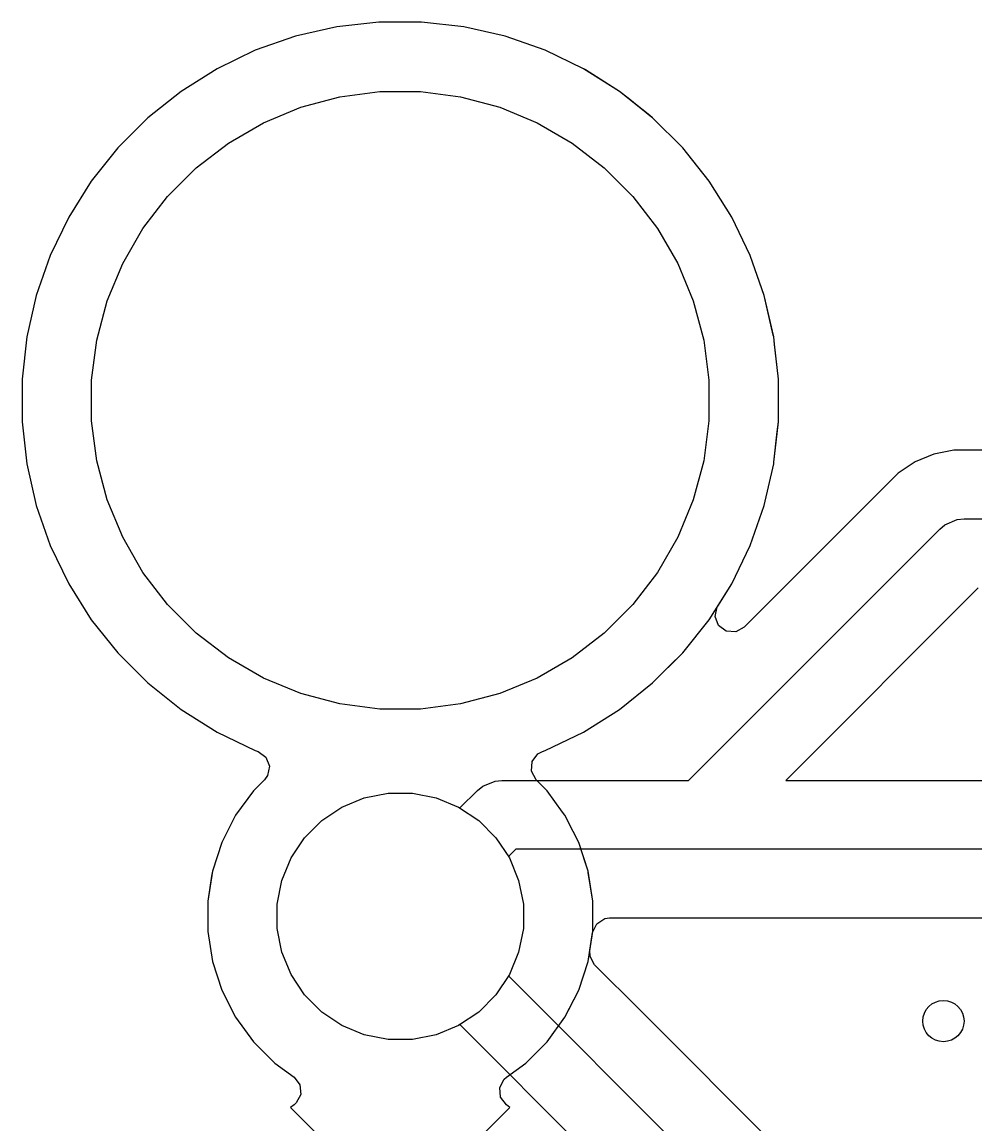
# Model space of a CAD drawing. Header units: inches. Extents: x 6.57 to 9.79, y -8.72 to -3.17.
# Drawn here: x 7.3937 to 7.6668, y -8.14 to -7.8243 of the extents above; entities that cross this region are included whole.
import ezdxf

# ---------------------------------------------------------------- set-up
doc = ezdxf.new("R2010")
doc.units = ezdxf.units.IN
doc.header["$MEASUREMENT"] = 0
doc.layers.add('F.Cu', color=13, linetype='CONTINUOUS', true_color=0xc83434)

msp = doc.modelspace()

# ---------------------------------------------------------------- linework, layer by layer
at = {"layer": 'F.Cu', "linetype": 'CONTINUOUS'}
for p, q in [((7.49588, -7.82433), (7.4838, -7.82569)), ((7.49588, -7.82433), (7.4838, -7.82569)), ((7.49588, -7.82433), (7.4838, -7.82569)), ((7.49588, -7.82433), (7.4838, -7.82569)), ((7.50805, -7.82433), (7.49588, -7.82433)), ((7.49588, -7.82433), (7.49588, -7.82433)), ((7.50805, -7.82433), (7.49588, -7.82433)), ((7.49588, -7.82433), (7.49588, -7.82433)), ((7.50805, -7.82433), (7.49588, -7.82433)), ((7.49588, -7.82433), (7.49588, -7.82433)), ((7.50805, -7.82433), (7.49588, -7.82433)), ((7.49588, -7.82433), (7.49588, -7.82433)), ((7.52013, -7.82569), (7.50805, -7.82433)), ((7.50805, -7.82433), (7.50805, -7.82433)), ((7.52013, -7.82569), (7.50805, -7.82433)), ((7.50805, -7.82433), (7.50805, -7.82433)), ((7.52013, -7.82569), (7.50805, -7.82433)), ((7.50805, -7.82433), (7.50805, -7.82433)), ((7.52013, -7.82569), (7.50805, -7.82433)), ((7.50805, -7.82433), (7.50805, -7.82433)), ((7.4838, -7.82569), (7.47194, -7.82839)), ((7.4838, -7.82569), (7.47194, -7.82839)), ((7.4838, -7.82569), (7.47194, -7.82839)), ((7.4838, -7.82569), (7.47194, -7.82839)), ((7.4838, -7.82569), (7.4838, -7.82569)), ((7.4838, -7.82569), (7.4838, -7.82569)), ((7.4838, -7.82569), (7.4838, -7.82569)), ((7.4838, -7.82569), (7.4838, -7.82569)), ((7.53199, -7.82839), (7.52013, -7.82569)), ((7.52013, -7.82569), (7.52013, -7.82569)), ((7.53199, -7.82839), (7.52013, -7.82569)), ((7.52013, -7.82569), (7.52013, -7.82569)), ((7.53199, -7.82839), (7.52013, -7.82569)), ((7.52013, -7.82569), (7.52013, -7.82569)), ((7.53199, -7.82839), (7.52013, -7.82569)), ((7.52013, -7.82569), (7.52013, -7.82569)), ((7.47194, -7.82839), (7.46046, -7.83241)), ((7.47194, -7.82839), (7.46046, -7.83241)), ((7.47194, -7.82839), (7.46046, -7.83241)), ((7.47194, -7.82839), (7.46046, -7.83241)), ((7.47194, -7.82839), (7.47194, -7.82839)), ((7.47194, -7.82839), (7.47194, -7.82839)), ((7.47194, -7.82839), (7.47194, -7.82839)), ((7.47194, -7.82839), (7.47194, -7.82839)), ((7.54347, -7.83241), (7.53199, -7.82839)), ((7.53199, -7.82839), (7.53199, -7.82839)), ((7.54347, -7.83241), (7.53199, -7.82839)), ((7.53199, -7.82839), (7.53199, -7.82839)), ((7.54347, -7.83241), (7.53199, -7.82839)), ((7.53199, -7.82839), (7.53199, -7.82839)), ((7.54347, -7.83241), (7.53199, -7.82839)), ((7.53199, -7.82839), (7.53199, -7.82839)), ((7.46046, -7.83241), (7.4495, -7.83769)), ((7.46046, -7.83241), (7.4495, -7.83769)), ((7.46046, -7.83241), (7.4495, -7.83769)), ((7.46046, -7.83241), (7.4495, -7.83769)), ((7.46046, -7.83241), (7.46046, -7.83241)), ((7.46046, -7.83241), (7.46046, -7.83241)), ((7.46046, -7.83241), (7.46046, -7.83241)), ((7.46046, -7.83241), (7.46046, -7.83241)), ((7.55443, -7.83769), (7.54347, -7.83241)), ((7.54347, -7.83241), (7.54347, -7.83241)), ((7.55443, -7.83769), (7.54347, -7.83241)), ((7.54347, -7.83241), (7.54347, -7.83241)), ((7.55443, -7.83769), (7.54347, -7.83241)), ((7.54347, -7.83241), (7.54347, -7.83241)), ((7.55443, -7.83769), (7.54347, -7.83241)), ((7.54347, -7.83241), (7.54347, -7.83241)), ((7.4495, -7.83769), (7.4392, -7.84416)), ((7.4495, -7.83769), (7.4392, -7.84416)), ((7.4495, -7.83769), (7.4392, -7.84416)), ((7.4495, -7.83769), (7.4392, -7.84416)), ((7.55497, -7.83802), (7.55443, -7.83769)), ((7.56473, -7.84416), (7.55443, -7.83769)), ((7.55443, -7.83769), (7.55443, -7.83769)), ((7.56473, -7.84416), (7.55443, -7.83769)), ((7.55443, -7.83769), (7.55443, -7.83769)), ((7.55478, -7.83791), (7.55443, -7.83769)), ((7.56473, -7.84416), (7.55478, -7.83791)), ((7.56473, -7.84416), (7.55497, -7.83802)), ((7.4392, -7.84416), (7.42969, -7.85174)), ((7.4392, -7.84416), (7.42969, -7.85174)), ((7.4392, -7.84416), (7.42969, -7.85174)), ((7.4392, -7.84416), (7.42969, -7.85174)), ((7.47349, -7.84873), (7.48468, -7.84573)), ((7.47349, -7.84873), (7.48468, -7.84573)), ((7.47349, -7.84873), (7.48468, -7.84573)), ((7.47349, -7.84873), (7.48468, -7.84573)), ((7.48468, -7.84573), (7.49617, -7.84422)), ((7.48468, -7.84573), (7.49617, -7.84422)), ((7.48468, -7.84573), (7.49617, -7.84422)), ((7.48468, -7.84573), (7.49617, -7.84422)), ((7.49617, -7.84422), (7.50776, -7.84422)), ((7.49617, -7.84422), (7.50776, -7.84422)), ((7.49617, -7.84422), (7.50776, -7.84422)), ((7.49617, -7.84422), (7.50776, -7.84422)), ((7.50776, -7.84422), (7.51925, -7.84573)), ((7.50776, -7.84422), (7.51925, -7.84573)), ((7.50776, -7.84422), (7.51925, -7.84573)), ((7.50776, -7.84422), (7.51925, -7.84573)), ((7.51925, -7.84573), (7.53044, -7.84873)), ((7.51925, -7.84573), (7.53044, -7.84873)), ((7.51925, -7.84573), (7.53044, -7.84873)), ((7.51925, -7.84573), (7.53044, -7.84873)), ((7.56842, -7.8471), (7.56473, -7.84416)), ((7.56766, -7.84649), (7.56473, -7.84416)), ((7.57424, -7.85174), (7.56473, -7.84416)), ((7.57424, -7.85174), (7.56473, -7.84416)), ((7.57345, -7.85112), (7.56766, -7.84649)), ((7.46279, -7.85317), (7.47349, -7.84873)), ((7.46279, -7.85317), (7.47349, -7.84873)), ((7.46279, -7.85317), (7.47349, -7.84873)), ((7.46279, -7.85317), (7.47349, -7.84873)), ((7.53044, -7.84873), (7.54114, -7.85317)), ((7.53044, -7.84873), (7.54114, -7.85317)), ((7.53044, -7.84873), (7.54114, -7.85317)), ((7.53044, -7.84873), (7.54114, -7.85317)), ((7.57341, -7.85109), (7.56842, -7.8471)), ((7.42969, -7.85174), (7.42109, -7.86034)), ((7.42969, -7.85174), (7.42109, -7.86034)), ((7.42969, -7.85174), (7.42109, -7.86034)), ((7.42969, -7.85174), (7.42109, -7.86034)), ((7.57424, -7.85174), (7.57341, -7.85109)), ((7.57424, -7.85174), (7.57345, -7.85112)), ((7.58284, -7.86034), (7.57424, -7.85174)), ((7.58284, -7.86034), (7.57424, -7.85174)), ((7.58284, -7.86034), (7.57424, -7.85174)), ((7.58284, -7.86034), (7.57424, -7.85174)), ((7.45275, -7.85896), (7.46279, -7.85317)), ((7.45275, -7.85896), (7.46279, -7.85317)), ((7.45275, -7.85896), (7.46279, -7.85317)), ((7.45275, -7.85896), (7.46279, -7.85317)), ((7.54114, -7.85317), (7.55118, -7.85896)), ((7.54114, -7.85317), (7.55118, -7.85896)), ((7.54114, -7.85317), (7.55118, -7.85896)), ((7.54114, -7.85317), (7.55118, -7.85896)), ((7.44356, -7.86601), (7.45275, -7.85896)), ((7.44356, -7.86601), (7.45275, -7.85896)), ((7.44356, -7.86601), (7.45275, -7.85896)), ((7.44356, -7.86601), (7.45275, -7.85896)), ((7.55118, -7.85896), (7.56037, -7.86601)), ((7.55118, -7.85896), (7.56037, -7.86601)), ((7.55118, -7.85896), (7.56037, -7.86601)), ((7.55118, -7.85896), (7.56037, -7.86601)), ((7.42109, -7.86034), (7.41351, -7.86985)), ((7.42109, -7.86034), (7.41351, -7.86985)), ((7.42109, -7.86034), (7.41351, -7.86985)), ((7.42109, -7.86034), (7.41351, -7.86985)), ((7.59042, -7.86985), (7.58284, -7.86034)), ((7.59042, -7.86985), (7.58284, -7.86034)), ((7.58859, -7.86755), (7.58284, -7.86034)), ((7.59042, -7.86985), (7.58284, -7.86034)), ((7.43537, -7.87421), (7.44356, -7.86601)), ((7.43537, -7.87421), (7.44356, -7.86601)), ((7.43537, -7.87421), (7.44356, -7.86601)), ((7.43537, -7.87421), (7.44356, -7.86601)), ((7.56037, -7.86601), (7.56857, -7.87421)), ((7.56037, -7.86601), (7.56857, -7.87421)), ((7.56037, -7.86601), (7.56857, -7.87421)), ((7.56037, -7.86601), (7.56857, -7.87421)), ((7.59042, -7.86985), (7.58859, -7.86755)), ((7.41351, -7.86985), (7.40704, -7.88015)), ((7.41351, -7.86985), (7.40704, -7.88015)), ((7.41351, -7.86985), (7.40704, -7.88015)), ((7.41351, -7.86985), (7.40704, -7.88015)), ((7.59689, -7.88015), (7.59042, -7.86985)), ((7.59689, -7.88015), (7.59042, -7.86985)), ((7.59689, -7.88015), (7.59042, -7.86985)), ((7.59689, -7.88015), (7.59042, -7.86985)), ((7.42831, -7.8834), (7.43537, -7.87421)), ((7.42831, -7.8834), (7.43537, -7.87421)), ((7.42831, -7.8834), (7.43537, -7.87421)), ((7.42831, -7.8834), (7.43537, -7.87421)), ((7.56857, -7.87421), (7.57562, -7.8834)), ((7.56857, -7.87421), (7.57562, -7.8834)), ((7.56857, -7.87421), (7.57562, -7.8834)), ((7.56857, -7.87421), (7.57562, -7.8834)), ((7.40704, -7.88015), (7.40176, -7.89111)), ((7.40704, -7.88015), (7.40176, -7.89111)), ((7.40704, -7.88015), (7.40176, -7.89111)), ((7.40704, -7.88015), (7.40176, -7.89111)), ((7.60217, -7.89111), (7.59689, -7.88015)), ((7.60217, -7.89111), (7.59689, -7.88015)), ((7.60217, -7.89111), (7.59689, -7.88015)), ((7.60217, -7.89111), (7.59689, -7.88015)), ((7.42252, -7.89343), (7.42831, -7.8834)), ((7.42252, -7.89343), (7.42831, -7.8834)), ((7.42252, -7.89343), (7.42831, -7.8834)), ((7.42252, -7.89343), (7.42831, -7.8834)), ((7.57562, -7.8834), (7.58141, -7.89343)), ((7.57562, -7.8834), (7.58141, -7.89343)), ((7.57562, -7.8834), (7.58141, -7.89343)), ((7.57562, -7.8834), (7.58141, -7.89343)), ((7.40176, -7.89111), (7.39775, -7.90259)), ((7.40176, -7.89111), (7.39775, -7.90259)), ((7.40176, -7.89111), (7.39775, -7.90259)), ((7.40176, -7.89111), (7.39775, -7.90259)), ((7.40176, -7.89111), (7.40176, -7.89111)), ((7.40176, -7.89111), (7.40176, -7.89111)), ((7.40176, -7.89111), (7.40176, -7.89111)), ((7.40176, -7.89111), (7.40176, -7.89111)), ((7.41808, -7.90414), (7.42252, -7.89343)), ((7.41808, -7.90414), (7.42252, -7.89343)), ((7.41808, -7.90414), (7.42252, -7.89343)), ((7.41808, -7.90414), (7.42252, -7.89343)), ((7.58141, -7.89343), (7.58585, -7.90414)), ((7.58141, -7.89343), (7.58585, -7.90414)), ((7.58141, -7.89343), (7.58585, -7.90414)), ((7.58141, -7.89343), (7.58585, -7.90414)), ((7.60293, -7.8933), (7.60217, -7.89111)), ((7.60293, -7.8933), (7.60217, -7.89111)), ((7.60293, -7.8933), (7.60217, -7.89111)), ((7.60293, -7.8933), (7.60217, -7.89111)), ((7.60618, -7.90259), (7.60293, -7.8933)), ((7.60474, -7.89846), (7.60293, -7.8933)), ((7.60618, -7.90259), (7.60293, -7.8933)), ((7.60618, -7.90259), (7.60293, -7.8933)), ((7.60618, -7.90259), (7.60474, -7.89846)), ((7.39775, -7.90259), (7.39504, -7.91445)), ((7.39775, -7.90259), (7.39504, -7.91445)), ((7.39775, -7.90259), (7.39504, -7.91445)), ((7.39775, -7.90259), (7.39504, -7.91445)), ((7.39775, -7.90259), (7.39775, -7.90259)), ((7.39775, -7.90259), (7.39775, -7.90259)), ((7.39775, -7.90259), (7.39775, -7.90259)), ((7.39775, -7.90259), (7.39775, -7.90259)), ((7.60889, -7.91445), (7.60618, -7.90259)), ((7.60618, -7.90259), (7.60618, -7.90259)), ((7.60878, -7.91396), (7.60618, -7.90259)), ((7.60794, -7.91028), (7.60618, -7.90259)), ((7.60618, -7.90259), (7.60618, -7.90259)), ((7.60889, -7.91445), (7.60618, -7.90259)), ((7.60618, -7.90259), (7.60618, -7.90259)), ((7.41508, -7.91533), (7.41808, -7.90414)), ((7.41508, -7.91533), (7.41808, -7.90414)), ((7.41508, -7.91533), (7.41808, -7.90414)), ((7.41508, -7.91533), (7.41808, -7.90414)), ((7.58585, -7.90414), (7.58885, -7.91533)), ((7.58585, -7.90414), (7.58885, -7.91533)), ((7.58585, -7.90414), (7.58885, -7.91533)), ((7.58585, -7.90414), (7.58885, -7.91533)), ((7.60813, -7.91113), (7.60794, -7.91028)), ((7.60889, -7.91445), (7.60813, -7.91113)), ((7.39504, -7.91445), (7.39368, -7.92653)), ((7.39504, -7.91445), (7.39368, -7.92653)), ((7.39504, -7.91445), (7.39368, -7.92653)), ((7.39504, -7.91445), (7.39368, -7.92653)), ((7.39504, -7.91445), (7.39504, -7.91445)), ((7.39504, -7.91445), (7.39504, -7.91445)), ((7.39504, -7.91445), (7.39504, -7.91445)), ((7.39504, -7.91445), (7.39504, -7.91445)), ((7.41357, -7.92682), (7.41508, -7.91533)), ((7.41357, -7.92682), (7.41508, -7.91533)), ((7.41357, -7.92682), (7.41508, -7.91533)), ((7.41357, -7.92682), (7.41508, -7.91533)), ((7.58885, -7.91533), (7.59036, -7.92682)), ((7.58885, -7.91533), (7.59036, -7.92682)), ((7.58885, -7.91533), (7.59036, -7.92682)), ((7.58885, -7.91533), (7.59036, -7.92682)), ((7.60889, -7.91445), (7.60878, -7.91396)), ((7.60914, -7.91663), (7.60889, -7.91445)), ((7.60889, -7.91445), (7.60889, -7.91445)), ((7.60914, -7.91663), (7.60889, -7.91445)), ((7.60889, -7.91445), (7.60889, -7.91445)), ((7.60914, -7.91663), (7.60889, -7.91445)), ((7.60889, -7.91445), (7.60889, -7.91445)), ((7.60912, -7.91649), (7.60889, -7.91445)), ((7.60889, -7.91445), (7.60889, -7.91445)), ((7.61025, -7.92653), (7.60912, -7.91649)), ((7.61025, -7.92653), (7.60914, -7.91663)), ((7.61025, -7.92653), (7.60914, -7.91663)), ((7.61025, -7.92653), (7.60914, -7.91663)), ((7.39368, -7.92653), (7.39368, -7.93869)), ((7.39368, -7.92653), (7.39368, -7.93869)), ((7.39368, -7.92653), (7.39368, -7.93869)), ((7.39368, -7.92653), (7.39368, -7.93869)), ((7.41357, -7.93841), (7.41357, -7.92682)), ((7.41357, -7.93841), (7.41357, -7.92682)), ((7.41357, -7.93841), (7.41357, -7.92682)), ((7.41357, -7.93841), (7.41357, -7.92682)), ((7.59036, -7.92682), (7.59036, -7.93841)), ((7.59036, -7.92682), (7.59036, -7.93841)), ((7.59036, -7.92682), (7.59036, -7.93841)), ((7.59036, -7.92682), (7.59036, -7.93841)), ((7.61025, -7.93869), (7.61025, -7.92653)), ((7.61025, -7.93869), (7.61025, -7.92653)), ((7.61025, -7.93869), (7.61025, -7.92653)), ((7.61025, -7.93869), (7.61025, -7.92653)), ((7.39368, -7.93869), (7.39504, -7.95078)), ((7.39368, -7.93869), (7.39504, -7.95078)), ((7.39368, -7.93869), (7.39504, -7.95078)), ((7.39368, -7.93869), (7.39504, -7.95078)), ((7.41508, -7.94989), (7.41357, -7.93841)), ((7.41508, -7.94989), (7.41357, -7.93841)), ((7.41508, -7.94989), (7.41357, -7.93841)), ((7.41508, -7.94989), (7.41357, -7.93841)), ((7.59036, -7.93841), (7.58885, -7.94989)), ((7.59036, -7.93841), (7.58885, -7.94989)), ((7.59036, -7.93841), (7.58885, -7.94989)), ((7.59036, -7.93841), (7.58885, -7.94989)), ((7.60987, -7.94212), (7.61025, -7.93869)), ((7.60992, -7.94167), (7.61025, -7.93869)), ((7.60992, -7.94167), (7.61025, -7.93869)), ((7.60993, -7.94156), (7.61025, -7.93869)), ((7.60895, -7.95028), (7.60993, -7.94156)), ((7.60895, -7.95028), (7.60992, -7.94167)), ((7.60895, -7.95028), (7.60992, -7.94167)), ((7.60895, -7.95028), (7.60987, -7.94212)), ((7.66048, -7.94683), (7.65477, -7.94797)), ((7.70394, -7.94683), (7.66048, -7.94683)), ((7.39504, -7.95078), (7.39504, -7.95078)), ((7.39504, -7.95078), (7.39775, -7.96264)), ((7.39504, -7.95078), (7.39504, -7.95078)), ((7.39504, -7.95078), (7.39775, -7.96264)), ((7.39504, -7.95078), (7.39504, -7.95078)), ((7.39504, -7.95078), (7.39775, -7.96264)), ((7.39504, -7.95078), (7.39504, -7.95078)), ((7.39504, -7.95078), (7.39775, -7.96264)), ((7.41808, -7.96109), (7.41508, -7.94989)), ((7.41808, -7.96109), (7.41508, -7.94989)), ((7.41808, -7.96109), (7.41508, -7.94989)), ((7.41808, -7.96109), (7.41508, -7.94989)), ((7.58885, -7.94989), (7.58585, -7.96109)), ((7.58885, -7.94989), (7.58585, -7.96109)), ((7.58885, -7.94989), (7.58585, -7.96109)), ((7.58885, -7.94989), (7.58585, -7.96109)), ((7.60618, -7.96264), (7.60889, -7.95078)), ((7.60618, -7.96264), (7.60889, -7.95078)), ((7.60618, -7.96264), (7.60889, -7.95078)), ((7.60618, -7.96264), (7.60889, -7.95078)), ((7.60889, -7.95078), (7.60895, -7.95028)), ((7.60889, -7.95078), (7.60895, -7.95028)), ((7.60889, -7.95078), (7.60895, -7.95028)), ((7.60889, -7.95078), (7.60895, -7.95028)), ((7.64851, -7.95078), (7.64455, -7.95343)), ((7.64939, -7.95019), (7.64851, -7.95078)), ((7.65477, -7.94797), (7.64939, -7.95019)), ((7.64939, -7.95019), (7.64939, -7.95019)), ((7.65477, -7.94797), (7.65477, -7.94797)), ((7.64455, -7.95343), (7.60046, -7.99752)), ((7.64455, -7.95343), (7.64455, -7.95343)), ((7.39775, -7.96264), (7.39775, -7.96264)), ((7.39775, -7.96264), (7.40176, -7.97412)), ((7.39775, -7.96264), (7.39775, -7.96264)), ((7.39775, -7.96264), (7.40176, -7.97412)), ((7.39775, -7.96264), (7.39775, -7.96264)), ((7.39775, -7.96264), (7.40176, -7.97412)), ((7.39775, -7.96264), (7.39775, -7.96264)), ((7.39775, -7.96264), (7.40176, -7.97412)), ((7.42252, -7.97179), (7.41808, -7.96109)), ((7.42252, -7.97179), (7.41808, -7.96109)), ((7.42252, -7.97179), (7.41808, -7.96109)), ((7.42252, -7.97179), (7.41808, -7.96109)), ((7.58585, -7.96109), (7.58141, -7.97179)), ((7.58585, -7.96109), (7.58141, -7.97179)), ((7.58585, -7.96109), (7.58141, -7.97179)), ((7.58585, -7.96109), (7.58141, -7.97179)), ((7.60217, -7.97412), (7.60618, -7.96264)), ((7.60217, -7.97412), (7.60618, -7.96264)), ((7.60217, -7.97412), (7.60618, -7.96264)), ((7.60217, -7.97412), (7.60618, -7.96264)), ((7.66147, -7.96672), (7.66339, -7.96654)), ((7.66339, -7.96654), (7.71072, -7.96654)), ((7.58451, -8.04134), (7.65643, -7.96942)), ((7.65643, -7.96942), (7.65792, -7.96819)), ((7.65792, -7.96819), (7.66147, -7.96672)), ((7.66147, -7.96672), (7.66147, -7.96672)), ((7.42831, -7.98183), (7.42252, -7.97179)), ((7.42831, -7.98183), (7.42252, -7.97179)), ((7.42831, -7.98183), (7.42252, -7.97179)), ((7.42831, -7.98183), (7.42252, -7.97179)), ((7.58141, -7.97179), (7.57562, -7.98183)), ((7.58141, -7.97179), (7.57562, -7.98183)), ((7.58141, -7.97179), (7.57562, -7.98183)), ((7.58141, -7.97179), (7.57562, -7.98183)), ((7.40176, -7.97412), (7.40176, -7.97412)), ((7.40176, -7.97412), (7.40704, -7.98508)), ((7.40176, -7.97412), (7.40176, -7.97412)), ((7.40176, -7.97412), (7.40704, -7.98508)), ((7.40176, -7.97412), (7.40176, -7.97412)), ((7.40176, -7.97412), (7.40704, -7.98508)), ((7.40176, -7.97412), (7.40176, -7.97412)), ((7.40176, -7.97412), (7.40704, -7.98508)), ((7.59689, -7.98508), (7.60217, -7.97412)), ((7.59689, -7.98508), (7.60217, -7.97412)), ((7.59689, -7.98508), (7.60217, -7.97412)), ((7.59689, -7.98508), (7.60217, -7.97412)), ((7.43537, -7.99102), (7.42831, -7.98183)), ((7.43537, -7.99102), (7.42831, -7.98183)), ((7.43537, -7.99102), (7.42831, -7.98183)), ((7.43537, -7.99102), (7.42831, -7.98183)), ((7.57562, -7.98183), (7.56857, -7.99102)), ((7.57562, -7.98183), (7.56857, -7.99102)), ((7.57562, -7.98183), (7.56857, -7.99102)), ((7.57562, -7.98183), (7.56857, -7.99102)), ((7.40704, -7.98508), (7.40704, -7.98508)), ((7.40704, -7.98508), (7.41351, -7.99537)), ((7.40704, -7.98508), (7.40704, -7.98508)), ((7.40704, -7.98508), (7.41351, -7.99537)), ((7.40704, -7.98508), (7.40704, -7.98508)), ((7.40704, -7.98508), (7.41351, -7.99537)), ((7.40704, -7.98508), (7.40704, -7.98508)), ((7.40704, -7.98508), (7.41351, -7.99537)), ((7.59042, -7.99537), (7.59689, -7.98508)), ((7.59042, -7.99537), (7.59689, -7.98508)), ((7.59042, -7.99537), (7.59689, -7.98508)), ((7.59287, -7.99147), (7.59689, -7.98508)), ((7.66746, -7.98622), (7.61234, -8.04134)), ((7.44356, -7.99921), (7.43537, -7.99102)), ((7.44356, -7.99921), (7.43537, -7.99102)), ((7.44356, -7.99921), (7.43537, -7.99102)), ((7.44356, -7.99921), (7.43537, -7.99102)), ((7.56857, -7.99102), (7.56037, -7.99921)), ((7.56857, -7.99102), (7.56037, -7.99921)), ((7.56857, -7.99102), (7.56037, -7.99921)), ((7.56857, -7.99102), (7.56037, -7.99921)), ((7.59214, -7.99442), (7.59272, -7.99173)), ((7.59272, -7.99173), (7.59287, -7.99147)), ((7.5931, -7.99699), (7.59214, -7.99442)), ((7.41351, -7.99537), (7.42109, -8.00488)), ((7.41351, -7.99537), (7.42109, -8.00488)), ((7.41351, -7.99537), (7.42109, -8.00488)), ((7.41351, -7.99537), (7.42109, -8.00488)), ((7.58284, -8.00488), (7.59042, -7.99537)), ((7.58284, -8.00488), (7.59042, -7.99537)), ((7.58284, -8.00488), (7.59042, -7.99537)), ((7.5953, -7.99864), (7.5931, -7.99699)), ((7.60046, -7.99752), (7.59804, -7.99884)), ((7.45275, -8.00627), (7.44356, -7.99921)), ((7.45275, -8.00627), (7.44356, -7.99921)), ((7.45275, -8.00627), (7.44356, -7.99921)), ((7.45275, -8.00627), (7.44356, -7.99921)), ((7.56037, -7.99921), (7.55118, -8.00627)), ((7.56037, -7.99921), (7.55118, -8.00627)), ((7.56037, -7.99921), (7.55118, -8.00627)), ((7.56037, -7.99921), (7.55118, -8.00627)), ((7.59804, -7.99884), (7.5953, -7.99864)), ((7.42109, -8.00488), (7.42969, -8.01348)), ((7.42109, -8.00488), (7.42969, -8.01348)), ((7.42109, -8.00488), (7.42969, -8.01348)), ((7.42109, -8.00488), (7.42969, -8.01348)), ((7.46279, -8.01206), (7.45275, -8.00627)), ((7.46279, -8.01206), (7.45275, -8.00627)), ((7.46279, -8.01206), (7.45275, -8.00627)), ((7.46279, -8.01206), (7.45275, -8.00627)), ((7.55118, -8.00627), (7.54114, -8.01206)), ((7.55118, -8.00627), (7.54114, -8.01206)), ((7.55118, -8.00627), (7.54114, -8.01206)), ((7.55118, -8.00627), (7.54114, -8.01206)), ((7.57424, -8.01348), (7.58284, -8.00488)), ((7.57424, -8.01348), (7.58284, -8.00488)), ((7.57901, -8.00871), (7.58284, -8.00488)), ((7.57424, -8.01348), (7.57901, -8.00871)), ((7.42969, -8.01348), (7.4392, -8.02107)), ((7.42969, -8.01348), (7.4392, -8.02107)), ((7.42969, -8.01348), (7.4392, -8.02107)), ((7.42969, -8.01348), (7.4392, -8.02107)), ((7.47349, -8.01649), (7.46279, -8.01206)), ((7.47349, -8.01649), (7.46279, -8.01206)), ((7.47349, -8.01649), (7.46279, -8.01206)), ((7.47349, -8.01649), (7.46279, -8.01206)), ((7.54114, -8.01206), (7.53044, -8.01649)), ((7.54114, -8.01206), (7.53044, -8.01649)), ((7.54114, -8.01206), (7.53044, -8.01649)), ((7.54114, -8.01206), (7.53044, -8.01649)), ((7.56473, -8.02107), (7.57424, -8.01348)), ((7.56473, -8.02107), (7.57424, -8.01348)), ((7.56473, -8.02107), (7.57424, -8.01348)), ((7.48468, -8.01949), (7.47349, -8.01649)), ((7.48468, -8.01949), (7.47349, -8.01649)), ((7.48468, -8.01949), (7.47349, -8.01649)), ((7.48468, -8.01949), (7.47349, -8.01649)), ((7.53044, -8.01649), (7.51925, -8.01949)), ((7.53044, -8.01649), (7.51925, -8.01949)), ((7.53044, -8.01649), (7.51925, -8.01949)), ((7.53044, -8.01649), (7.51925, -8.01949)), ((7.49617, -8.02101), (7.48468, -8.01949)), ((7.49617, -8.02101), (7.48468, -8.01949)), ((7.49617, -8.02101), (7.48468, -8.01949)), ((7.49617, -8.02101), (7.48468, -8.01949)), ((7.51925, -8.01949), (7.50776, -8.02101)), ((7.51925, -8.01949), (7.50776, -8.02101)), ((7.51925, -8.01949), (7.50776, -8.02101)), ((7.51925, -8.01949), (7.50776, -8.02101)), ((7.4392, -8.02107), (7.4495, -8.02754)), ((7.4392, -8.02107), (7.4495, -8.02754)), ((7.4392, -8.02107), (7.4495, -8.02754)), ((7.4392, -8.02107), (7.4495, -8.02754)), ((7.50776, -8.02101), (7.49617, -8.02101)), ((7.50776, -8.02101), (7.49617, -8.02101)), ((7.50776, -8.02101), (7.49617, -8.02101)), ((7.50776, -8.02101), (7.49617, -8.02101)), ((7.55443, -8.02754), (7.56473, -8.02107)), ((7.55443, -8.02754), (7.56473, -8.02107)), ((7.55443, -8.02754), (7.56473, -8.02107)), ((7.4495, -8.02754), (7.46046, -8.03281)), ((7.4495, -8.02754), (7.46046, -8.03281)), ((7.4495, -8.02754), (7.46046, -8.03281)), ((7.4495, -8.02754), (7.46046, -8.03281)), ((7.54347, -8.03281), (7.55443, -8.02754)), ((7.54347, -8.03281), (7.55443, -8.02754)), ((7.54347, -8.03281), (7.55443, -8.02754)), ((7.46046, -8.03281), (7.46125, -8.03309)), ((7.46046, -8.03281), (7.46125, -8.03309)), ((7.46046, -8.03281), (7.46125, -8.03309)), ((7.46046, -8.03281), (7.46125, -8.03309)), ((7.54268, -8.03309), (7.54347, -8.03281)), ((7.54268, -8.03309), (7.54347, -8.03281)), ((7.54268, -8.03309), (7.54347, -8.03281)), ((7.46125, -8.03309), (7.46125, -8.03309)), ((7.46125, -8.03309), (7.46348, -8.03469)), ((7.46125, -8.03309), (7.46348, -8.03469)), ((7.46125, -8.03309), (7.46125, -8.03309)), ((7.46125, -8.03309), (7.46348, -8.03469)), ((7.46125, -8.03309), (7.46125, -8.03309)), ((7.46125, -8.03309), (7.46348, -8.03469)), ((7.46348, -8.03469), (7.4645, -8.03725)), ((7.46348, -8.03469), (7.4645, -8.03725)), ((7.46348, -8.03469), (7.4645, -8.03725)), ((7.46348, -8.03469), (7.4645, -8.03725)), ((7.53952, -8.03874), (7.53972, -8.03599)), ((7.53952, -8.03874), (7.53972, -8.03599)), ((7.53952, -8.03874), (7.53972, -8.03599)), ((7.53972, -8.03599), (7.54137, -8.03379)), ((7.53972, -8.03599), (7.54137, -8.03379)), ((7.53972, -8.03599), (7.54137, -8.03379)), ((7.54137, -8.03379), (7.54268, -8.03309)), ((7.54137, -8.03379), (7.54268, -8.03309)), ((7.54137, -8.03379), (7.54268, -8.03309)), ((7.4645, -8.03725), (7.46397, -8.03995)), ((7.4645, -8.03725), (7.46397, -8.03995)), ((7.4645, -8.03725), (7.46397, -8.03995)), ((7.4645, -8.03725), (7.46397, -8.03995)), ((7.54084, -8.04115), (7.53952, -8.03874)), ((7.54084, -8.04115), (7.53952, -8.03874)), ((7.54084, -8.04115), (7.53952, -8.03874)), ((7.46309, -8.04115), (7.45991, -8.04433)), ((7.46309, -8.04115), (7.45991, -8.04433)), ((7.46309, -8.04115), (7.45991, -8.04433)), ((7.46309, -8.04115), (7.45991, -8.04433)), ((7.46397, -8.03995), (7.46309, -8.04115)), ((7.46397, -8.03995), (7.46309, -8.04115)), ((7.46397, -8.03995), (7.46309, -8.04115)), ((7.46397, -8.03995), (7.46309, -8.04115)), ((7.52557, -8.043), (7.52911, -8.04153)), ((7.52911, -8.04153), (7.53103, -8.04134)), ((7.53103, -8.04134), (7.58451, -8.04134)), ((7.54402, -8.04433), (7.54084, -8.04115)), ((7.54402, -8.04433), (7.54084, -8.04115)), ((7.54402, -8.04433), (7.54084, -8.04115)), ((7.61234, -8.04134), (7.71072, -8.04134)), ((7.45991, -8.04433), (7.45481, -8.05135)), ((7.45991, -8.04433), (7.45481, -8.05135)), ((7.45991, -8.04433), (7.45481, -8.05135)), ((7.45991, -8.04433), (7.45481, -8.05135)), ((7.49168, -8.04634), (7.49849, -8.04499)), ((7.49168, -8.04634), (7.49849, -8.04499)), ((7.49168, -8.04634), (7.49849, -8.04499)), ((7.49168, -8.04634), (7.49849, -8.04499)), ((7.49849, -8.04499), (7.50544, -8.04499)), ((7.49849, -8.04499), (7.50544, -8.04499)), ((7.49849, -8.04499), (7.50544, -8.04499)), ((7.49849, -8.04499), (7.50544, -8.04499)), ((7.50544, -8.04499), (7.51225, -8.04634)), ((7.50544, -8.04499), (7.51225, -8.04634)), ((7.50544, -8.04499), (7.51225, -8.04634)), ((7.50544, -8.04499), (7.51225, -8.04634)), ((7.51904, -8.04925), (7.52408, -8.04422)), ((7.52408, -8.04422), (7.52557, -8.043)), ((7.52557, -8.043), (7.52557, -8.043)), ((7.54847, -8.05045), (7.54402, -8.04433)), ((7.54402, -8.04433), (7.54402, -8.04433)), ((7.54847, -8.05045), (7.54402, -8.04433)), ((7.54402, -8.04433), (7.54402, -8.04433)), ((7.54847, -8.05045), (7.54402, -8.04433)), ((7.54402, -8.04433), (7.54402, -8.04433)), ((7.48526, -8.049), (7.49168, -8.04634)), ((7.48526, -8.049), (7.49168, -8.04634)), ((7.48526, -8.049), (7.49168, -8.04634)), ((7.48526, -8.049), (7.49168, -8.04634)), ((7.51225, -8.04634), (7.51867, -8.049)), ((7.51225, -8.04634), (7.51867, -8.049)), ((7.51225, -8.04634), (7.51867, -8.049)), ((7.51225, -8.04634), (7.51867, -8.049)), ((7.45481, -8.05135), (7.45087, -8.05909)), ((7.45481, -8.05135), (7.45087, -8.05909)), ((7.45481, -8.05135), (7.45087, -8.05909)), ((7.45481, -8.05135), (7.45087, -8.05909)), ((7.47949, -8.05286), (7.48526, -8.049)), ((7.47949, -8.05286), (7.48526, -8.049)), ((7.47949, -8.05286), (7.48526, -8.049)), ((7.47949, -8.05286), (7.48526, -8.049)), ((7.51867, -8.049), (7.52444, -8.05286)), ((7.51867, -8.049), (7.51904, -8.04925)), ((7.51867, -8.049), (7.52444, -8.05286)), ((7.51867, -8.049), (7.52444, -8.05286)), ((7.54912, -8.05135), (7.54847, -8.05045)), ((7.54912, -8.05135), (7.54847, -8.05045)), ((7.54912, -8.05135), (7.54847, -8.05045)), ((7.55146, -8.05594), (7.54912, -8.05135)), ((7.55146, -8.05594), (7.54912, -8.05135)), ((7.55146, -8.05594), (7.54912, -8.05135)), ((7.47458, -8.05777), (7.47949, -8.05286)), ((7.47458, -8.05777), (7.47949, -8.05286)), ((7.47458, -8.05777), (7.47949, -8.05286)), ((7.47458, -8.05777), (7.47949, -8.05286)), ((7.52444, -8.05286), (7.52936, -8.05777)), ((7.52444, -8.05286), (7.52936, -8.05777)), ((7.52444, -8.05286), (7.52936, -8.05777)), ((7.47072, -8.06355), (7.47458, -8.05777)), ((7.47072, -8.06355), (7.47458, -8.05777)), ((7.47072, -8.06355), (7.47458, -8.05777)), ((7.47072, -8.06355), (7.47458, -8.05777)), ((7.52936, -8.05777), (7.53321, -8.06355)), ((7.52936, -8.05777), (7.53321, -8.06355)), ((7.52936, -8.05777), (7.53321, -8.06355)), ((7.55306, -8.05909), (7.55146, -8.05594)), ((7.55306, -8.05909), (7.55146, -8.05594)), ((7.55306, -8.05909), (7.55146, -8.05594)), ((7.45087, -8.05909), (7.44819, -8.06734)), ((7.45087, -8.05909), (7.44819, -8.06734)), ((7.45087, -8.05909), (7.44819, -8.06734)), ((7.45087, -8.05909), (7.44819, -8.06734)), ((7.45087, -8.05909), (7.45087, -8.05909)), ((7.45087, -8.05909), (7.45087, -8.05909)), ((7.45087, -8.05909), (7.45087, -8.05909)), ((7.45087, -8.05909), (7.45087, -8.05909)), ((7.53511, -8.06102), (7.53296, -8.06317)), ((7.58858, -8.06102), (7.53511, -8.06102)), ((7.55306, -8.05909), (7.55306, -8.05909)), ((7.55575, -8.06734), (7.55306, -8.05909)), ((7.55306, -8.05909), (7.55306, -8.05909)), ((7.55575, -8.06734), (7.55306, -8.05909)), ((7.55306, -8.05909), (7.55306, -8.05909)), ((7.55502, -8.06509), (7.55306, -8.05909)), ((7.71072, -8.06102), (7.58858, -8.06102)), ((7.46806, -8.06996), (7.47072, -8.06355)), ((7.46806, -8.06996), (7.47072, -8.06355)), ((7.46806, -8.06996), (7.47072, -8.06355)), ((7.46806, -8.06996), (7.47072, -8.06355)), ((7.53296, -8.06317), (7.53321, -8.06355)), ((7.53321, -8.06355), (7.53587, -8.06996)), ((7.53321, -8.06355), (7.53587, -8.06996)), ((7.53321, -8.06355), (7.53587, -8.06996)), ((7.53321, -8.06355), (7.53587, -8.06996)), ((7.44819, -8.06734), (7.44683, -8.07591)), ((7.44819, -8.06734), (7.44713, -8.07397)), ((7.44819, -8.06734), (7.44734, -8.07269)), ((7.44819, -8.06734), (7.44796, -8.06875)), ((7.44819, -8.06734), (7.44819, -8.06734)), ((7.55575, -8.06734), (7.55502, -8.06509)), ((7.55581, -8.06776), (7.55575, -8.06734)), ((7.55581, -8.06776), (7.55575, -8.06734)), ((7.5571, -8.07591), (7.55575, -8.06734)), ((7.44796, -8.06875), (7.44683, -8.07591)), ((7.4667, -8.07678), (7.46806, -8.06996)), ((7.4667, -8.07678), (7.46806, -8.06996)), ((7.4667, -8.07678), (7.46806, -8.06996)), ((7.4667, -8.07678), (7.46806, -8.06996)), ((7.53587, -8.06996), (7.53723, -8.07678)), ((7.53587, -8.06996), (7.53723, -8.07678)), ((7.53587, -8.06996), (7.53723, -8.07678)), ((7.53587, -8.06996), (7.53723, -8.07678)), ((7.5571, -8.07591), (7.55581, -8.06776)), ((7.5571, -8.07591), (7.55581, -8.06776)), ((7.44734, -8.07269), (7.44683, -8.07591)), ((7.44713, -8.07397), (7.44683, -8.07591)), ((7.44683, -8.07591), (7.44683, -8.08459)), ((7.44683, -8.07591), (7.44683, -8.08459)), ((7.44683, -8.07591), (7.44683, -8.08459)), ((7.44683, -8.07591), (7.44683, -8.08459)), ((7.4667, -8.08372), (7.4667, -8.07678)), ((7.4667, -8.08372), (7.4667, -8.07678)), ((7.4667, -8.08372), (7.4667, -8.07678)), ((7.4667, -8.08372), (7.4667, -8.07678)), ((7.53723, -8.07678), (7.53723, -8.08372)), ((7.53723, -8.07678), (7.53723, -8.08372)), ((7.53723, -8.07678), (7.53723, -8.08372)), ((7.53723, -8.07678), (7.53723, -8.08372)), ((7.5571, -8.08459), (7.5571, -8.07591)), ((7.5571, -8.08459), (7.5571, -8.07591)), ((7.5571, -8.08459), (7.5571, -8.07591)), ((7.55706, -8.08485), (7.55824, -8.08236)), ((7.55824, -8.08236), (7.56058, -8.08091)), ((7.56058, -8.08091), (7.56188, -8.08073)), ((7.56188, -8.08073), (7.58567, -8.08073)), ((7.58567, -8.08073), (7.58567, -8.08073)), ((7.58567, -8.08073), (7.59149, -8.08073)), ((7.59149, -8.08073), (7.70394, -8.08073)), ((7.44683, -8.08459), (7.44751, -8.08888)), ((7.44683, -8.08459), (7.44751, -8.08888)), ((7.44683, -8.08459), (7.44751, -8.08888)), ((7.44683, -8.08459), (7.44751, -8.08888)), ((7.46806, -8.09054), (7.4667, -8.08372)), ((7.46806, -8.09054), (7.4667, -8.08372)), ((7.46806, -8.09054), (7.4667, -8.08372)), ((7.46806, -8.09054), (7.4667, -8.08372)), ((7.53723, -8.08372), (7.53587, -8.09054)), ((7.53723, -8.08372), (7.53587, -8.09054)), ((7.53723, -8.08372), (7.53587, -8.09054)), ((7.53723, -8.08372), (7.53587, -8.09054)), ((7.55575, -8.09316), (7.5571, -8.08459)), ((7.55575, -8.09316), (7.5571, -8.08459)), ((7.55575, -8.09316), (7.55706, -8.08485)), ((7.55626, -8.08991), (7.5571, -8.08459)), ((7.44751, -8.08888), (7.44819, -8.09316)), ((7.44751, -8.08888), (7.44819, -8.09316)), ((7.44751, -8.08888), (7.44819, -8.09316)), ((7.44751, -8.08888), (7.44819, -8.09316)), ((7.47072, -8.09695), (7.46806, -8.09054)), ((7.47072, -8.09695), (7.46806, -8.09054)), ((7.47072, -8.09695), (7.46806, -8.09054)), ((7.47072, -8.09695), (7.46806, -8.09054)), ((7.53587, -8.09054), (7.53321, -8.09695)), ((7.53587, -8.09054), (7.53321, -8.09695)), ((7.53587, -8.09054), (7.53321, -8.09695)), ((7.53587, -8.09054), (7.53321, -8.09695)), ((7.55631, -8.09171), (7.55626, -8.08991)), ((7.55763, -8.09413), (7.55631, -8.09171)), ((7.44819, -8.09316), (7.45087, -8.10142)), ((7.44819, -8.09316), (7.45087, -8.10142)), ((7.44819, -8.09316), (7.45087, -8.10142)), ((7.44819, -8.09316), (7.45087, -8.10142)), ((7.55306, -8.10142), (7.55575, -8.09316)), ((7.55306, -8.10142), (7.55575, -8.09316)), ((7.55306, -8.10142), (7.55575, -8.09316)), ((7.57063, -8.10713), (7.55763, -8.09413)), ((7.47458, -8.10273), (7.47072, -8.09695)), ((7.47458, -8.10273), (7.47072, -8.09695)), ((7.47458, -8.10273), (7.47072, -8.09695)), ((7.47458, -8.10273), (7.47072, -8.09695)), ((7.53321, -8.09695), (7.52936, -8.10273)), ((7.53321, -8.09695), (7.52936, -8.10273)), ((7.53321, -8.09695), (7.52936, -8.10273)), ((7.53321, -8.09695), (7.53296, -8.09733)), ((7.53296, -8.09733), (8.08721, -8.65157)), ((7.45087, -8.10142), (7.45087, -8.10142)), ((7.45087, -8.10142), (7.45481, -8.10915)), ((7.45087, -8.10142), (7.45087, -8.10142)), ((7.45087, -8.10142), (7.45481, -8.10915)), ((7.45087, -8.10142), (7.45087, -8.10142)), ((7.45087, -8.10142), (7.45481, -8.10915)), ((7.45087, -8.10142), (7.45087, -8.10142)), ((7.45087, -8.10142), (7.45481, -8.10915)), ((7.54912, -8.10915), (7.55306, -8.10142)), ((7.54912, -8.10915), (7.55306, -8.10142)), ((7.55015, -8.10713), (7.55306, -8.10142)), ((7.47949, -8.10764), (7.47458, -8.10273)), ((7.47949, -8.10764), (7.47458, -8.10273)), ((7.47949, -8.10764), (7.47458, -8.10273)), ((7.47949, -8.10764), (7.47458, -8.10273)), ((7.52936, -8.10273), (7.52444, -8.10764)), ((7.52936, -8.10273), (7.52444, -8.10764)), ((7.52936, -8.10273), (7.52444, -8.10764)), ((7.48526, -8.1115), (7.47949, -8.10764)), ((7.48526, -8.1115), (7.47949, -8.10764)), ((7.48526, -8.1115), (7.47949, -8.10764)), ((7.48526, -8.1115), (7.47949, -8.10764)), ((7.52444, -8.10764), (7.51867, -8.1115)), ((7.52444, -8.10764), (7.51867, -8.1115)), ((7.52444, -8.10764), (7.51867, -8.1115)), ((7.54912, -8.10915), (7.55015, -8.10713)), ((7.86629, -8.40279), (7.57063, -8.10713)), ((7.45481, -8.10915), (7.45991, -8.11617)), ((7.45481, -8.10915), (7.45991, -8.11617)), ((7.45481, -8.10915), (7.45991, -8.11617)), ((7.45481, -8.10915), (7.45991, -8.11617)), ((7.49168, -8.11416), (7.48526, -8.1115)), ((7.49168, -8.11416), (7.48526, -8.1115)), ((7.49168, -8.11416), (7.48526, -8.1115)), ((7.49168, -8.11416), (7.48526, -8.1115)), ((7.51867, -8.1115), (7.51225, -8.11416)), ((7.51867, -8.1115), (7.51225, -8.11416)), ((7.51867, -8.1115), (7.51225, -8.11416)), ((7.51867, -8.1115), (7.51225, -8.11416)), ((7.51904, -8.11125), (7.51867, -8.1115)), ((8.07617, -8.66838), (7.51904, -8.11125)), ((7.54402, -8.11617), (7.54912, -8.10915)), ((7.54402, -8.11617), (7.54912, -8.10915)), ((7.54402, -8.11617), (7.54912, -8.10915)), ((7.49849, -8.11551), (7.49168, -8.11416)), ((7.49849, -8.11551), (7.49168, -8.11416)), ((7.49849, -8.11551), (7.49168, -8.11416)), ((7.49849, -8.11551), (7.49168, -8.11416)), ((7.51225, -8.11416), (7.50544, -8.11551)), ((7.51225, -8.11416), (7.50544, -8.11551)), ((7.51225, -8.11416), (7.50544, -8.11551)), ((7.51225, -8.11416), (7.50544, -8.11551)), ((7.45991, -8.11617), (7.45991, -8.11617)), ((7.45991, -8.11617), (7.46605, -8.12231)), ((7.45991, -8.11617), (7.45991, -8.11617)), ((7.45991, -8.11617), (7.46605, -8.12231)), ((7.45991, -8.11617), (7.45991, -8.11617)), ((7.45991, -8.11617), (7.46605, -8.12231)), ((7.45991, -8.11617), (7.45991, -8.11617)), ((7.45991, -8.11617), (7.46605, -8.12231)), ((7.50544, -8.11551), (7.49849, -8.11551)), ((7.50544, -8.11551), (7.49849, -8.11551)), ((7.50544, -8.11551), (7.49849, -8.11551)), ((7.50544, -8.11551), (7.49849, -8.11551)), ((7.53789, -8.12231), (7.54402, -8.11617)), ((7.53789, -8.12231), (7.54402, -8.11617)), ((7.53789, -8.12231), (7.54402, -8.11617)), ((7.46605, -8.12231), (7.47156, -8.12631)), ((7.46605, -8.12231), (7.47156, -8.12631)), ((7.46605, -8.12231), (7.47156, -8.12631)), ((7.46605, -8.12231), (7.47156, -8.12631)), ((7.53237, -8.12631), (7.53789, -8.12231)), ((7.53237, -8.12631), (7.53789, -8.12231)), ((7.53237, -8.12631), (7.53789, -8.12231)), ((7.47156, -8.12631), (7.47324, -8.12849)), ((7.47156, -8.12631), (7.47324, -8.12849)), ((7.47156, -8.12631), (7.47324, -8.12849)), ((7.47156, -8.12631), (7.47324, -8.12849)), ((7.53046, -8.12929), (7.53174, -8.12686)), ((7.53046, -8.12929), (7.53174, -8.12686)), ((7.53046, -8.12929), (7.53174, -8.12686)), ((7.53174, -8.12686), (7.53237, -8.12631)), ((7.53174, -8.12686), (7.53237, -8.12631)), ((7.53174, -8.12686), (7.53237, -8.12631)), ((7.47324, -8.12849), (7.47347, -8.13123)), ((7.47324, -8.12849), (7.47347, -8.13123)), ((7.47324, -8.12849), (7.47347, -8.13123)), ((7.47324, -8.12849), (7.47347, -8.13123)), ((7.53069, -8.13203), (7.53046, -8.12929)), ((7.53069, -8.13203), (7.53046, -8.12929)), ((7.53069, -8.13203), (7.53046, -8.12929)), ((7.47219, -8.13367), (7.47156, -8.13421)), ((7.47219, -8.13367), (7.47156, -8.13421)), ((7.47219, -8.13367), (7.47156, -8.13421)), ((7.47219, -8.13367), (7.47156, -8.13421)), ((7.47347, -8.13123), (7.47219, -8.13367)), ((7.47347, -8.13123), (7.47219, -8.13367)), ((7.47347, -8.13123), (7.47219, -8.13367)), ((7.47347, -8.13123), (7.47219, -8.13367)), ((7.53237, -8.13421), (7.53069, -8.13203)), ((7.53237, -8.13421), (7.53069, -8.13203)), ((7.53237, -8.13421), (7.53069, -8.13203)), ((7.47156, -8.13421), (7.47057, -8.13493)), ((7.47156, -8.13421), (7.47057, -8.13493)), ((7.47156, -8.13421), (7.47057, -8.13493)), ((7.47156, -8.13421), (7.47057, -8.13493)), ((7.47057, -8.13493), (7.47057, -8.13493)), ((7.47057, -8.13493), (7.48489, -8.14925)), ((7.47057, -8.13493), (7.47057, -8.13493)), ((7.47057, -8.13493), (7.48489, -8.14925)), ((7.47057, -8.13493), (7.47057, -8.13493)), ((7.47057, -8.13493), (7.48489, -8.14925)), ((7.47057, -8.13493), (7.47057, -8.13493)), ((7.47057, -8.13493), (7.48489, -8.14925)), ((7.51904, -8.14925), (7.53336, -8.13493)), ((7.51904, -8.14925), (7.53336, -8.13493)), ((7.51904, -8.14925), (7.53336, -8.13493)), ((7.53336, -8.13493), (7.53237, -8.13421)), ((7.53336, -8.13493), (7.53237, -8.13421)), ((7.53336, -8.13493), (7.53237, -8.13421))]:
    msp.add_line(p, q, dxfattribs=at)
at = {"layer": 'F.Cu'}
msp.add_circle((7.65748, -8.11024), 0.00591, dxfattribs=at)
msp.add_circle((7.65748, -8.11024), 0.00591, dxfattribs=at)
msp.add_circle((7.65748, -8.11024), 0.00591, dxfattribs=at)
msp.add_circle((7.65748, -8.11024), 0.00591, dxfattribs=at)

doc.saveas('drawing.dxf')
